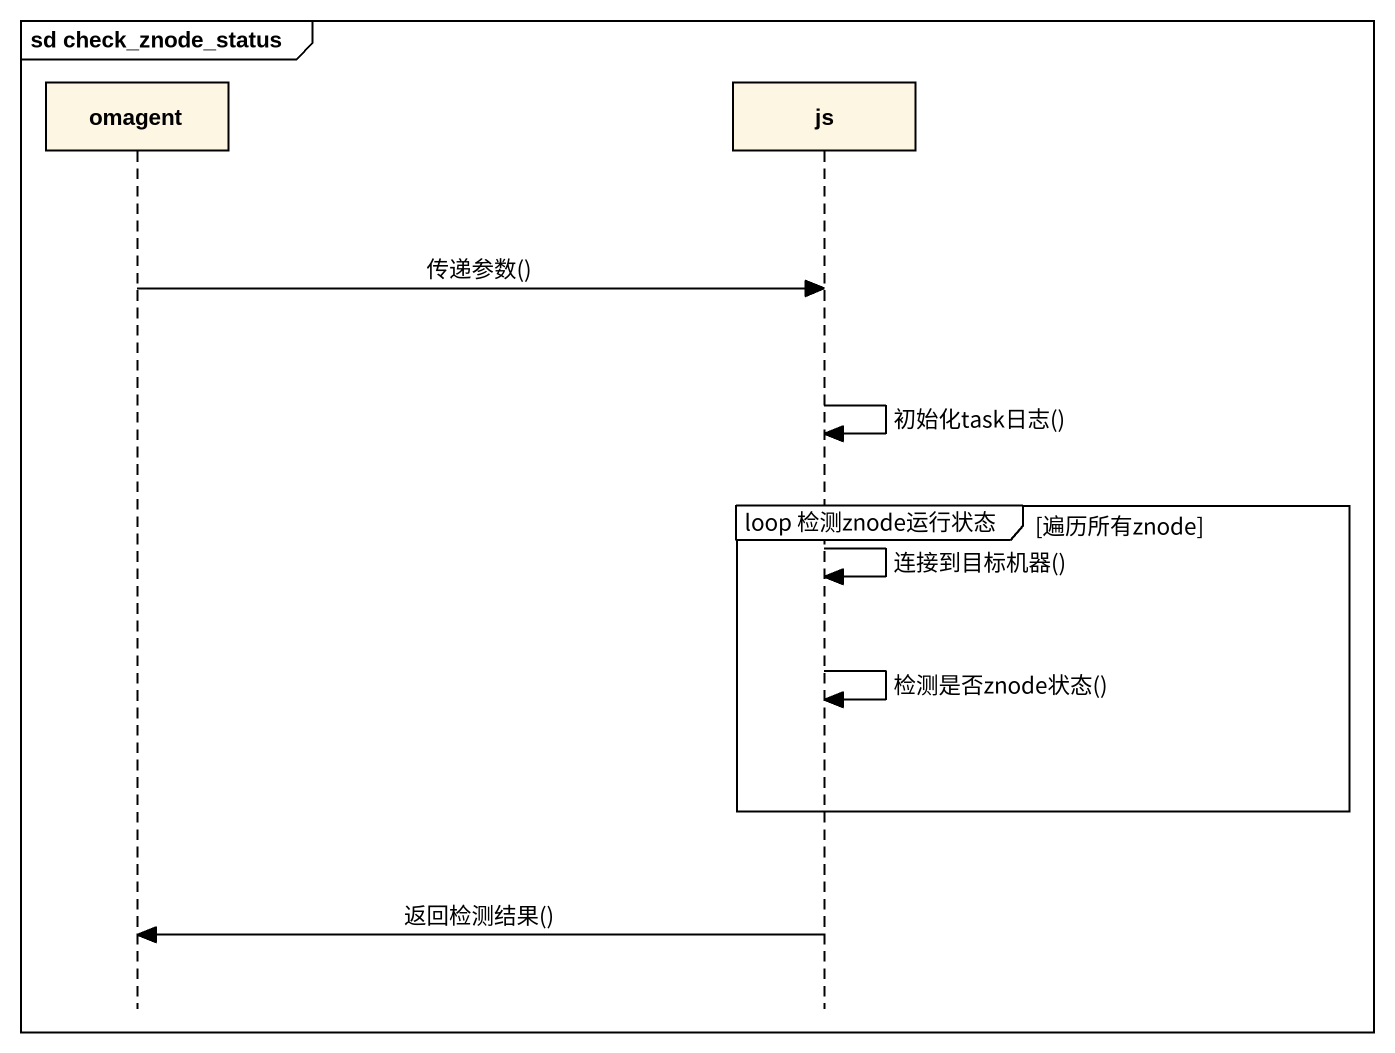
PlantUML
@startuml
mainframe sd check_znode_status
hide footbox
participant omagent
participant js

omagent -> js : 传递参数()
js -> js : 初始化task日志()
group loop 检测znode运行状态 [遍历所有znode]
  js -> js : 连接到目标机器()
  js -> js : 检测是否znode状态()
end
js -> omagent : 返回检测结果()
@enduml
